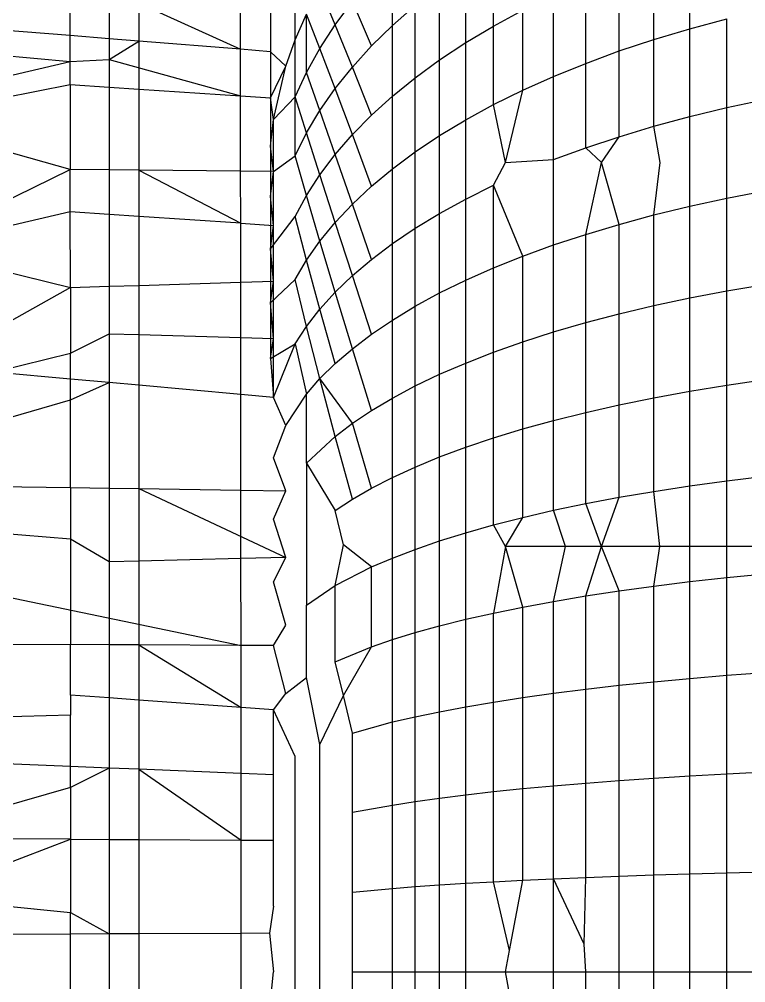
# Model space of a CAD drawing. Header units: inches. Extents: x 17 to 4615, y 5 to 3256.
# Drawn here: x 741.615 to 742.537, y 2417.339 to 2418.563 of the extents above; entities that cross this region are included whole.
import ezdxf

# ---------------------------------------------------------------- set-up
doc = ezdxf.new("R2010")
doc.units = ezdxf.units.IN
doc.header["$MEASUREMENT"] = 0

msp = doc.modelspace()

# ---------------------------------------------------------------- linework, layer by layer
for p, q in [((742.4664, 2418.5509), (742.4664, 2418.6595)), ((742.2171, 2418.5543), (742.2171, 2418.6513)), ((742.4209, 2418.5373), (742.4209, 2418.6447)), ((742.0888, 2418.5551), (742.0888, 2418.642)), ((742.1819, 2418.5333), (742.1819, 2418.6286)), ((742.3768, 2418.5227), (742.3768, 2418.6287)), ((741.9653, 2418.5368), (741.9653, 2418.6061)), ((742.3342, 2418.507), (742.3342, 2418.6117)), ((742.0161, 2418.556), (741.9967, 2418.6022)), ((742.1487, 2418.5115), (742.1487, 2418.605)), ((741.6794, 2418.5423), (741.6794, 2418.5865)), ((741.729, 2418.5848), (741.729, 2418.5383)), ((741.7667, 2418.5835), (741.8958, 2418.5249)), ((741.7667, 2418.5835), (741.7667, 2418.5353)), ((742.0161, 2418.556), (742.0379, 2418.5854)), ((742.0622, 2418.5291), (742.0379, 2418.5854)), ((742.2934, 2418.4904), (742.2934, 2418.5935)), ((741.8958, 2418.5249), (741.8958, 2418.5791)), ((741.9337, 2418.5778), (741.9337, 2418.5218)), ((741.9653, 2418.5368), (741.9797, 2418.5697)), ((741.9797, 2418.4955), (741.9797, 2418.5697)), ((741.9967, 2418.526), (741.9797, 2418.5697)), ((742.0888, 2418.5551), (742.1177, 2418.5805)), ((742.1177, 2418.4888), (742.1177, 2418.5805)), ((742.2171, 2418.5543), (742.2543, 2418.5744)), ((742.2543, 2418.4729), (742.2543, 2418.5744)), ((742.4664, 2418.5509), (742.5134, 2418.5635)), ((742.5134, 2418.4508), (742.5134, 2418.5635)), ((741.6794, 2418.5423), (741.5827, 2418.5501)), ((741.9967, 2418.526), (742.0161, 2418.556)), ((742.0379, 2418.5023), (742.0161, 2418.556)), ((742.0622, 2418.5291), (742.0888, 2418.5551)), ((742.0888, 2418.4654), (742.0888, 2418.5551)), ((742.1819, 2418.5333), (742.2171, 2418.5543)), ((742.2171, 2418.4545), (742.2171, 2418.5543)), ((742.4209, 2418.5373), (742.4664, 2418.5509)), ((742.4664, 2418.4395), (742.4664, 2418.5509)), ((741.729, 2418.5383), (741.6794, 2418.5423)), ((741.6795, 2418.5093), (741.6794, 2418.5423)), ((741.7667, 2418.5353), (741.729, 2418.5383)), ((741.729, 2418.5383), (741.729, 2418.5118)), ((741.729, 2418.5118), (741.7667, 2418.5353)), ((741.8958, 2418.5249), (741.7667, 2418.5353)), ((741.7667, 2418.5353), (741.7667, 2418.4743)), ((741.9535, 2418.5034), (741.9653, 2418.5368)), ((741.9653, 2418.4645), (741.9653, 2418.5368)), ((742.1487, 2418.5115), (742.1819, 2418.5333)), ((742.1819, 2418.4352), (742.1819, 2418.5333)), ((742.3768, 2418.5227), (742.4209, 2418.5373)), ((742.4209, 2418.4271), (742.4209, 2418.5373)), ((741.4482, 2418.5308), (741.6795, 2418.5093)), ((741.9337, 2418.5218), (741.8958, 2418.5249)), ((741.8958, 2418.4656), (741.8958, 2418.5249)), ((741.9337, 2418.5218), (741.9337, 2418.463)), ((741.9535, 2418.5034), (741.9337, 2418.5218)), ((741.9797, 2418.4955), (741.9967, 2418.526)), ((742.0161, 2418.4749), (741.9967, 2418.526)), ((742.0379, 2418.5023), (742.0622, 2418.5291)), ((742.3342, 2418.507), (742.3768, 2418.5227)), ((742.3768, 2418.4138), (742.3768, 2418.5227)), ((741.5827, 2418.4867), (741.6795, 2418.5093)), ((741.6795, 2418.5093), (741.729, 2418.5118)), ((741.6795, 2418.4802), (741.6795, 2418.5093)), ((741.729, 2418.5118), (741.8958, 2418.4656)), ((741.729, 2418.5118), (741.729, 2418.4768)), ((742.1177, 2418.4888), (742.1487, 2418.5115)), ((742.1487, 2418.4152), (742.1487, 2418.5115)), ((741.9337, 2418.463), (741.9535, 2418.5034)), ((741.9377, 2418.4357), (741.9535, 2418.5034)), ((742.0161, 2418.4749), (742.0379, 2418.5023)), ((742.0622, 2418.4412), (742.0379, 2418.5023)), ((742.2934, 2418.4904), (742.3342, 2418.507)), ((742.3342, 2418.3996), (742.3342, 2418.507)), ((741.9653, 2418.4645), (741.9797, 2418.4955)), ((741.9967, 2418.4469), (741.9797, 2418.4955)), ((742.0888, 2418.4654), (742.1177, 2418.4888)), ((742.1177, 2418.3944), (742.1177, 2418.4888)), ((742.2543, 2418.4729), (742.2934, 2418.4904)), ((742.2934, 2418.3846), (742.2934, 2418.4904)), ((741.5937, 2418.463), (741.6795, 2418.4802)), ((741.6795, 2418.4802), (741.729, 2418.4768)), ((741.6795, 2418.4802), (741.6795, 2418.372)), ((741.729, 2418.4768), (741.7667, 2418.4743)), ((741.729, 2418.4768), (741.729, 2418.3716)), ((741.7667, 2418.4743), (741.8958, 2418.4656)), ((741.7667, 2418.4743), (741.7667, 2418.3712)), ((741.9967, 2418.4469), (742.0161, 2418.4749)), ((742.0379, 2418.4165), (742.0161, 2418.4749)), ((742.2171, 2418.4545), (742.2543, 2418.4729)), ((742.2324, 2418.3809), (742.2543, 2418.4729)), ((741.8958, 2418.4656), (741.9337, 2418.463)), ((741.8959, 2418.37), (741.8958, 2418.4656)), ((741.9337, 2418.463), (741.9337, 2418.4016)), ((741.9377, 2418.4357), (741.9337, 2418.463)), ((741.9377, 2418.4357), (741.9653, 2418.4645)), ((741.9653, 2418.3896), (741.9653, 2418.4645)), ((741.9797, 2418.4185), (741.9653, 2418.4645)), ((742.0622, 2418.4412), (742.0888, 2418.4654)), ((742.0888, 2418.3729), (742.0888, 2418.4654)), ((742.5134, 2418.4508), (742.5616, 2418.4612)), ((741.9797, 2418.4185), (741.9967, 2418.4469)), ((742.0161, 2418.3911), (741.9967, 2418.4469)), ((742.1819, 2418.4352), (742.2171, 2418.4545)), ((742.2324, 2418.3809), (742.2171, 2418.4545)), ((742.4664, 2418.4395), (742.5134, 2418.4508)), ((742.5134, 2418.3355), (742.5134, 2418.4508)), ((741.9337, 2418.4016), (741.9377, 2418.4357)), ((741.9377, 2418.3696), (741.9377, 2418.4357)), ((742.0379, 2418.4165), (742.0622, 2418.4412)), ((742.1487, 2418.4152), (742.1819, 2418.4352)), ((742.1819, 2418.3345), (742.1819, 2418.4352)), ((742.4209, 2418.4271), (742.4664, 2418.4395)), ((742.4664, 2418.3254), (742.4664, 2418.4395)), ((742.3768, 2418.4138), (742.4209, 2418.4271)), ((742.4286, 2418.3809), (742.4209, 2418.4271)), ((741.9653, 2418.3896), (741.9797, 2418.4185)), ((741.9967, 2418.3652), (741.9797, 2418.4185)), ((742.0161, 2418.3911), (742.0379, 2418.4165)), ((742.0622, 2418.3508), (742.0379, 2418.4165)), ((742.1177, 2418.3944), (742.1487, 2418.4152)), ((742.1487, 2418.3163), (742.1487, 2418.4152)), ((742.3342, 2418.3996), (742.3768, 2418.4138)), ((742.3542, 2418.3809), (742.3768, 2418.4138)), ((741.9337, 2418.4016), (741.9337, 2418.3376)), ((741.9377, 2418.3696), (741.9337, 2418.4016)), ((742.2934, 2418.3846), (742.3342, 2418.3996)), ((742.3542, 2418.3809), (742.3342, 2418.3996)), ((741.6795, 2418.372), (741.5937, 2418.3962)), ((741.9377, 2418.3696), (741.9653, 2418.3896)), ((741.9797, 2418.3389), (741.9653, 2418.3896)), ((741.9967, 2418.3652), (742.0161, 2418.3911)), ((742.0379, 2418.3281), (742.0161, 2418.3911)), ((742.0888, 2418.3729), (742.1177, 2418.3944)), ((742.1177, 2418.2975), (742.1177, 2418.3944)), ((742.2171, 2418.352), (742.2324, 2418.3809)), ((742.2324, 2418.3809), (742.2934, 2418.3846)), ((742.2934, 2418.2762), (742.2934, 2418.3846)), ((742.3342, 2418.2897), (742.3542, 2418.3809)), ((742.3768, 2418.3024), (742.3542, 2418.3809)), ((742.4209, 2418.3143), (742.4286, 2418.3809)), ((741.5826, 2418.3246), (741.6795, 2418.372)), ((741.729, 2418.3716), (741.6795, 2418.372)), ((741.6795, 2418.3182), (741.6795, 2418.372)), ((741.7667, 2418.3712), (741.729, 2418.3716)), ((741.729, 2418.3716), (741.729, 2418.3149)), ((741.8959, 2418.37), (741.7667, 2418.3712)), ((741.7667, 2418.3712), (741.896, 2418.3038)), ((741.7667, 2418.3712), (741.7667, 2418.3124)), ((741.9377, 2418.3696), (741.8959, 2418.37)), ((741.896, 2418.3038), (741.8959, 2418.37)), ((741.9337, 2418.3376), (741.9377, 2418.3696)), ((741.9377, 2418.3011), (741.9377, 2418.3696)), ((741.9797, 2418.3389), (741.9967, 2418.3652)), ((742.0161, 2418.3048), (741.9967, 2418.3652)), ((742.0622, 2418.3508), (742.0888, 2418.3729)), ((742.0888, 2418.278), (742.0888, 2418.3729)), ((742.0379, 2418.3281), (742.0622, 2418.3508)), ((742.1819, 2418.3345), (742.2171, 2418.352)), ((742.2171, 2418.2471), (742.2171, 2418.352)), ((742.2543, 2418.262), (742.2171, 2418.352)), ((741.9337, 2418.3376), (741.9337, 2418.2712)), ((741.9377, 2418.3011), (741.9337, 2418.3376)), ((741.9653, 2418.3122), (741.9797, 2418.3389)), ((741.9967, 2418.2811), (741.9797, 2418.3389)), ((742.5134, 2418.3355), (742.5616, 2418.3448)), ((742.0161, 2418.3048), (742.0379, 2418.3281)), ((742.0622, 2418.2579), (742.0379, 2418.3281)), ((742.1487, 2418.3163), (742.1819, 2418.3345)), ((742.1819, 2418.2314), (742.1819, 2418.3345)), ((742.4209, 2418.3143), (742.4664, 2418.3254)), ((742.4664, 2418.3254), (742.5134, 2418.3355)), ((742.4664, 2418.2089), (742.4664, 2418.3254)), ((742.5134, 2418.2179), (742.5134, 2418.3355)), ((741.6795, 2418.3182), (741.5825, 2418.2958)), ((741.729, 2418.3149), (741.6795, 2418.3182)), ((741.6796, 2418.2222), (741.6795, 2418.3182)), ((741.7667, 2418.3124), (741.729, 2418.3149)), ((741.729, 2418.3149), (741.729, 2418.2238)), ((741.896, 2418.3038), (741.7667, 2418.3124)), ((741.7667, 2418.3124), (741.7667, 2418.2249)), ((741.9337, 2418.2712), (741.9653, 2418.3122)), ((741.9797, 2418.2569), (741.9653, 2418.3122)), ((742.1177, 2418.2975), (742.1487, 2418.3163)), ((742.1487, 2418.2152), (742.1487, 2418.3163)), ((742.3768, 2418.3024), (742.4209, 2418.3143)), ((742.4209, 2418.1992), (742.4209, 2418.3143)), ((741.896, 2418.3038), (741.9377, 2418.3011)), ((741.896, 2418.229), (741.896, 2418.3038)), ((741.9337, 2418.2712), (741.9377, 2418.3011)), ((741.9377, 2418.2303), (741.9377, 2418.3011)), ((741.9967, 2418.2811), (742.0161, 2418.3048)), ((742.0379, 2418.2373), (742.0161, 2418.3048)), ((742.3342, 2418.2897), (742.3768, 2418.3024)), ((742.3768, 2418.1887), (742.3768, 2418.3024)), ((742.0888, 2418.278), (742.1177, 2418.2975)), ((742.1177, 2418.1983), (742.1177, 2418.2975)), ((742.2934, 2418.2762), (742.3342, 2418.2897)), ((742.3342, 2418.1775), (742.3342, 2418.2897)), ((741.9797, 2418.2569), (741.9967, 2418.2811)), ((742.0161, 2418.2162), (741.9967, 2418.2811)), ((742.0622, 2418.2579), (742.0888, 2418.278)), ((742.0888, 2418.1808), (742.0888, 2418.278)), ((742.2543, 2418.262), (742.2934, 2418.2762)), ((742.2934, 2418.1657), (742.2934, 2418.2762)), ((741.9337, 2418.2712), (741.9337, 2418.2026)), ((741.9377, 2418.2303), (741.9337, 2418.2712)), ((741.9653, 2418.2324), (741.9797, 2418.2569)), ((741.9967, 2418.1947), (741.9797, 2418.2569)), ((742.0379, 2418.2373), (742.0622, 2418.2579)), ((742.2171, 2418.2471), (742.2543, 2418.262)), ((742.2543, 2418.1532), (742.2543, 2418.262)), ((741.5825, 2418.2459), (741.6796, 2418.2222)), ((742.1819, 2418.2314), (742.2171, 2418.2471)), ((742.2171, 2418.14), (742.2171, 2418.2471)), ((741.7667, 2418.2249), (741.896, 2418.229)), ((741.896, 2418.229), (741.9377, 2418.2303)), ((741.8961, 2418.1585), (741.896, 2418.229)), ((741.9337, 2418.2026), (741.9653, 2418.2324)), ((741.9337, 2418.2026), (741.9377, 2418.2303)), ((741.9377, 2418.1573), (741.9377, 2418.2303)), ((741.9797, 2418.1728), (741.9653, 2418.2324)), ((742.0161, 2418.2162), (742.0379, 2418.2373)), ((742.0622, 2418.1629), (742.0379, 2418.2373)), ((742.1487, 2418.2152), (742.1819, 2418.2314)), ((742.1819, 2418.1262), (742.1819, 2418.2314)), ((741.6796, 2418.2222), (741.5824, 2418.1676)), ((741.6796, 2418.2222), (741.729, 2418.2238)), ((741.6796, 2418.2222), (741.6796, 2418.1385)), ((741.729, 2418.2238), (741.7667, 2418.2249)), ((741.729, 2418.2238), (741.729, 2418.1634)), ((741.7667, 2418.2249), (741.7667, 2418.1623)), ((741.9967, 2418.1947), (742.0161, 2418.2162)), ((742.0379, 2418.1444), (742.0161, 2418.2162)), ((742.1177, 2418.1983), (742.1487, 2418.2152)), ((742.1487, 2418.1119), (742.1487, 2418.2152)), ((742.4664, 2418.2089), (742.5134, 2418.2179)), ((742.5134, 2418.2179), (742.5616, 2418.226)), ((742.5134, 2418.0981), (742.5134, 2418.2179)), ((741.9337, 2418.2026), (741.9337, 2418.132)), ((741.9377, 2418.1573), (741.9337, 2418.2026)), ((742.4209, 2418.1992), (742.4664, 2418.2089)), ((742.4664, 2418.0904), (742.4664, 2418.2089)), ((741.9797, 2418.1728), (741.9967, 2418.1947)), ((742.0161, 2418.1256), (741.9967, 2418.1947)), ((742.0888, 2418.1808), (742.1177, 2418.1983)), ((742.1177, 2418.097), (742.1177, 2418.1983)), ((742.3768, 2418.1887), (742.4209, 2418.1992)), ((742.4209, 2418.082), (742.4209, 2418.1992)), ((742.0622, 2418.1629), (742.0888, 2418.1808)), ((742.0888, 2418.0817), (742.0888, 2418.1808)), ((742.2934, 2418.1657), (742.3342, 2418.1775)), ((742.3342, 2418.1775), (742.3768, 2418.1887)), ((742.3342, 2418.0634), (742.3342, 2418.1775)), ((742.3768, 2418.073), (742.3768, 2418.1887)), ((741.9653, 2418.1506), (741.9797, 2418.1728)), ((741.9967, 2418.1063), (741.9797, 2418.1728)), ((742.2543, 2418.1532), (742.2934, 2418.1657)), ((742.2934, 2418.0532), (742.2934, 2418.1657)), ((741.6796, 2418.1385), (741.729, 2418.1634)), ((741.729, 2418.1634), (741.7667, 2418.1623)), ((741.729, 2418.1634), (741.729, 2418.1014)), ((741.7667, 2418.1623), (741.8961, 2418.1585)), ((741.7667, 2418.1623), (741.7667, 2418.098)), ((741.8961, 2418.1585), (741.9377, 2418.1573)), ((741.8961, 2418.0862), (741.8961, 2418.1585)), ((741.9337, 2418.132), (741.9377, 2418.1573)), ((741.9377, 2418.0825), (741.9377, 2418.1573)), ((742.0379, 2418.1444), (742.0622, 2418.1629)), ((742.2171, 2418.14), (742.2543, 2418.1532)), ((742.2543, 2418.0424), (742.2543, 2418.1532)), ((741.9337, 2418.132), (741.9653, 2418.1506)), ((741.9377, 2418.0825), (741.9653, 2418.1506)), ((741.9653, 2418.1506), (741.9797, 2418.0867)), ((742.0161, 2418.1256), (742.0379, 2418.1444)), ((742.0622, 2418.0659), (742.0379, 2418.1444)), ((741.5824, 2418.1147), (741.6796, 2418.1385)), ((741.6796, 2418.1058), (741.6796, 2418.1385)), ((741.9337, 2418.132), (741.9377, 2418.0825)), ((742.1819, 2418.1262), (742.2171, 2418.14)), ((742.2171, 2418.031), (742.2171, 2418.14)), ((741.9967, 2418.1063), (742.0161, 2418.1256)), ((742.1487, 2418.1119), (742.1819, 2418.1262)), ((742.1819, 2418.0192), (742.1819, 2418.1262)), ((741.6796, 2418.1058), (741.5824, 2418.1147)), ((741.729, 2418.1014), (741.6796, 2418.1058)), ((741.6797, 2418.0796), (741.6796, 2418.1058)), ((741.9797, 2418.0867), (741.9967, 2418.1063)), ((742.0161, 2418.033), (741.9967, 2418.1063)), ((742.0379, 2418.0496), (741.9967, 2418.1063)), ((742.1177, 2418.097), (742.1487, 2418.1119)), ((742.1487, 2418.0068), (742.1487, 2418.1119)), ((742.5134, 2418.0981), (742.5616, 2418.1052)), ((741.6797, 2418.0796), (741.729, 2418.1014)), ((741.7667, 2418.098), (741.729, 2418.1014)), ((741.729, 2418.1014), (741.729, 2417.9672)), ((741.8961, 2418.0862), (741.7667, 2418.098)), ((741.7667, 2418.098), (741.7667, 2417.9666)), ((742.0888, 2418.0817), (742.1177, 2418.097)), ((742.1177, 2417.994), (742.1177, 2418.097)), ((742.4664, 2418.0904), (742.5134, 2418.0981)), ((742.5134, 2417.9766), (742.5134, 2418.0981)), ((741.5937, 2418.0543), (741.6797, 2418.0796)), ((741.6797, 2417.968), (741.6797, 2418.0796)), ((741.9377, 2418.0825), (741.8961, 2418.0862)), ((741.8962, 2417.9645), (741.8961, 2418.0862)), ((741.9535, 2418.0467), (741.9377, 2418.0825)), ((741.9535, 2418.0467), (741.9797, 2418.0867)), ((741.9797, 2417.9988), (741.9797, 2418.0867)), ((742.0622, 2418.0659), (742.0888, 2418.0817)), ((742.0888, 2417.9808), (742.0888, 2418.0817)), ((742.3768, 2418.073), (742.4209, 2418.082)), ((742.4209, 2418.082), (742.4664, 2418.0904)), ((742.4209, 2417.9631), (742.4209, 2418.082)), ((742.4664, 2417.9701), (742.4664, 2418.0904)), ((742.3342, 2418.0634), (742.3768, 2418.073)), ((742.3768, 2417.9556), (742.3768, 2418.073)), ((742.0379, 2418.0496), (742.0622, 2418.0659)), ((742.2934, 2418.0532), (742.3342, 2418.0634)), ((742.3342, 2417.9475), (742.3342, 2418.0634)), ((741.9377, 2418.0058), (741.9535, 2418.0467)), ((742.0161, 2418.033), (742.0379, 2418.0496)), ((742.0622, 2417.9672), (742.0379, 2418.0496)), ((742.2543, 2418.0424), (742.2934, 2418.0532)), ((742.2934, 2417.939), (742.2934, 2418.0532)), ((741.9797, 2417.9988), (742.0161, 2418.033)), ((742.0379, 2417.9532), (742.0161, 2418.033)), ((742.1819, 2418.0192), (742.2171, 2418.031)), ((742.2171, 2418.031), (742.2543, 2418.0424)), ((742.2171, 2417.9204), (742.2171, 2418.031)), ((742.2543, 2417.9299), (742.2543, 2418.0424)), ((742.1487, 2418.0068), (742.1819, 2418.0192)), ((742.1819, 2417.9105), (742.1819, 2418.0192)), ((742.1177, 2417.994), (742.1487, 2418.0068)), ((742.1487, 2417.9002), (742.1487, 2418.0068)), ((741.9535, 2417.9636), (741.9377, 2418.0058)), ((741.9797, 2417.9988), (742.0161, 2417.9389)), ((741.9797, 2417.9988), (741.9797, 2417.8186)), ((742.0888, 2417.9808), (742.1177, 2417.994)), ((742.1177, 2417.8894), (742.1177, 2417.994)), ((742.5134, 2417.9766), (742.5616, 2417.9825)), ((741.5823, 2417.9695), (741.6797, 2417.968)), ((742.0622, 2417.9672), (742.0888, 2417.9808)), ((742.0888, 2417.8784), (742.0888, 2417.9808)), ((742.4209, 2417.9631), (742.4664, 2417.9701)), ((742.4664, 2417.9701), (742.5134, 2417.9766)), ((742.4664, 2417.8931), (742.4664, 2417.9701)), ((742.5134, 2417.8931), (742.5134, 2417.9766)), ((741.6797, 2417.968), (741.729, 2417.9672)), ((741.6797, 2417.968), (741.6797, 2417.9022)), ((741.729, 2417.9672), (741.7667, 2417.9666)), ((741.729, 2417.9672), (741.729, 2417.8734)), ((741.7667, 2417.9666), (741.8962, 2417.9645)), ((741.7667, 2417.9666), (741.9535, 2417.879)), ((741.7667, 2417.9666), (741.7667, 2417.8743)), ((741.8962, 2417.9645), (741.9535, 2417.9636)), ((741.8963, 2417.8776), (741.8962, 2417.9645)), ((741.9377, 2417.9276), (741.9535, 2417.9636)), ((742.0379, 2417.9532), (742.0622, 2417.9672)), ((742.3768, 2417.9556), (742.4209, 2417.9631)), ((742.4284, 2417.8931), (742.4209, 2417.9631)), ((742.0161, 2417.9389), (742.0379, 2417.9532)), ((742.2934, 2417.939), (742.3342, 2417.9475)), ((742.3342, 2417.9475), (742.3768, 2417.9556)), ((742.3542, 2417.8931), (742.3342, 2417.9475)), ((742.3542, 2417.8931), (742.3768, 2417.9556)), ((742.0264, 2417.8952), (742.0161, 2417.9389)), ((742.2543, 2417.9299), (742.2934, 2417.939)), ((742.3085, 2417.8931), (742.2934, 2417.939)), ((741.9535, 2417.879), (741.9377, 2417.9276)), ((742.1819, 2417.9105), (742.2171, 2417.9204)), ((742.2171, 2417.9204), (742.2543, 2417.9299)), ((742.2324, 2417.8931), (742.2171, 2417.9204)), ((742.2324, 2417.8931), (742.2543, 2417.9299)), ((741.6797, 2417.9022), (741.5822, 2417.9105)), ((742.1487, 2417.9002), (742.1819, 2417.9105)), ((742.1819, 2417.8005), (742.1819, 2417.9105)), ((741.729, 2417.8734), (741.6797, 2417.9022)), ((741.6797, 2417.9022), (741.6798, 2417.7685)), ((742.1177, 2417.8894), (742.1487, 2417.9002)), ((742.1487, 2417.7922), (742.1487, 2417.9002)), ((742.0161, 2417.8433), (742.0264, 2417.8952)), ((742.0622, 2417.867), (742.0264, 2417.8952)), ((742.0888, 2417.8784), (742.1177, 2417.8894)), ((742.1177, 2417.7836), (742.1177, 2417.8894)), ((742.2324, 2417.8931), (742.2171, 2417.8084)), ((742.2543, 2417.8161), (742.2324, 2417.8931)), ((742.3085, 2417.8931), (742.2324, 2417.8931)), ((742.2934, 2417.8233), (742.3085, 2417.8931)), ((742.3542, 2417.8931), (742.3085, 2417.8931)), ((742.3342, 2417.8302), (742.3542, 2417.8931)), ((742.3768, 2417.8367), (742.3542, 2417.8931)), ((742.4284, 2417.8931), (742.3542, 2417.8931)), ((742.4209, 2417.8427), (742.4284, 2417.8931)), ((742.4664, 2417.8931), (742.4284, 2417.8931)), ((742.4664, 2417.8484), (742.4664, 2417.8931)), ((742.5134, 2417.8931), (742.4664, 2417.8931)), ((742.5134, 2417.8536), (742.5134, 2417.8931)), ((742.5616, 2417.8931), (742.5134, 2417.8931)), ((741.7667, 2417.8743), (741.729, 2417.8734)), ((741.729, 2417.8734), (741.729, 2417.7682)), ((741.8963, 2417.8776), (741.7667, 2417.8743)), ((741.7667, 2417.8743), (741.7667, 2417.7681)), ((741.9535, 2417.879), (741.8963, 2417.8776)), ((741.8964, 2417.7674), (741.8963, 2417.8776)), ((741.9377, 2417.848), (741.9535, 2417.879)), ((742.0622, 2417.867), (742.0888, 2417.8784)), ((742.0888, 2417.7747), (742.0888, 2417.8784)), ((742.0161, 2417.8433), (742.0622, 2417.867)), ((742.0622, 2417.7655), (742.0622, 2417.867)), ((741.9535, 2417.7932), (741.9377, 2417.848)), ((742.4209, 2417.8427), (742.4664, 2417.8484)), ((742.4664, 2417.8484), (742.5134, 2417.8536)), ((742.4664, 2417.7254), (742.4664, 2417.8484)), ((742.5134, 2417.8536), (742.5616, 2417.8583)), ((742.5134, 2417.7293), (742.5134, 2417.8536)), ((741.5324, 2417.8427), (741.8964, 2417.7674)), ((741.9797, 2417.8186), (742.0161, 2417.8433)), ((742.0161, 2417.7465), (742.0161, 2417.8433)), ((742.3342, 2417.8302), (742.3768, 2417.8367)), ((742.3768, 2417.8367), (742.4209, 2417.8427)), ((742.3768, 2417.7166), (742.3768, 2417.8367)), ((742.4209, 2417.7212), (742.4209, 2417.8427)), ((742.2543, 2417.8161), (742.2934, 2417.8233)), ((742.2934, 2417.8233), (742.3342, 2417.8302)), ((742.2934, 2417.7066), (742.2934, 2417.8233)), ((742.3342, 2417.7117), (742.3342, 2417.8302)), ((741.9797, 2417.7267), (741.9797, 2417.8186)), ((742.2171, 2417.8084), (742.2543, 2417.8161)), ((742.2543, 2417.7011), (742.2543, 2417.8161)), ((742.1487, 2417.7922), (742.1819, 2417.8005)), ((742.1819, 2417.8005), (742.2171, 2417.8084)), ((742.1819, 2417.6894), (742.1819, 2417.8005)), ((742.2171, 2417.6954), (742.2171, 2417.8084)), ((741.9377, 2417.7673), (741.9535, 2417.7932)), ((742.1177, 2417.7836), (742.1487, 2417.7922)), ((742.1487, 2417.6831), (742.1487, 2417.7922)), ((742.0622, 2417.7655), (742.0888, 2417.7747)), ((742.0888, 2417.7747), (742.1177, 2417.7836)), ((742.0888, 2417.67), (742.0888, 2417.7747)), ((742.1177, 2417.6767), (742.1177, 2417.7836)), ((741.5821, 2417.7689), (741.6798, 2417.7685)), ((741.729, 2417.7682), (741.6798, 2417.7685)), ((741.6798, 2417.7041), (741.6798, 2417.7685)), ((741.7667, 2417.7681), (741.729, 2417.7682)), ((741.729, 2417.7682), (741.729, 2417.7005)), ((741.8964, 2417.7674), (741.7667, 2417.7681)), ((741.7667, 2417.7681), (741.8964, 2417.6885)), ((741.7667, 2417.7681), (741.7667, 2417.6978)), ((741.9377, 2417.7673), (741.8964, 2417.7674)), ((741.8964, 2417.6885), (741.8964, 2417.7674)), ((741.9535, 2417.7063), (741.9377, 2417.7673)), ((742.0161, 2417.7465), (742.0622, 2417.7655)), ((742.0264, 2417.7037), (742.0622, 2417.7655)), ((742.0264, 2417.7037), (742.0161, 2417.7465)), ((741.9535, 2417.7063), (741.9797, 2417.7267)), ((741.9967, 2417.6414), (741.9797, 2417.7267)), ((742.4209, 2417.7212), (742.4664, 2417.7254)), ((742.4664, 2417.7254), (742.5134, 2417.7293)), ((742.4664, 2417.6015), (742.4664, 2417.7254)), ((742.5134, 2417.7293), (742.5616, 2417.7329)), ((742.5134, 2417.6041), (742.5134, 2417.7293)), ((742.3342, 2417.7117), (742.3768, 2417.7166)), ((742.3768, 2417.7166), (742.4209, 2417.7212)), ((742.3768, 2417.5957), (742.3768, 2417.7166)), ((742.4209, 2417.5987), (742.4209, 2417.7212)), ((741.729, 2417.7005), (741.6798, 2417.7041)), ((741.6798, 2417.7041), (741.6799, 2417.6786)), ((741.7667, 2417.6978), (741.729, 2417.7005)), ((741.729, 2417.7005), (741.729, 2417.6115)), ((741.9377, 2417.6855), (741.9535, 2417.7063)), ((741.9967, 2417.6414), (742.0264, 2417.7037)), ((742.0379, 2417.656), (742.0264, 2417.7037)), ((742.2171, 2417.6954), (742.2543, 2417.7011)), ((742.2543, 2417.7011), (742.2934, 2417.7066)), ((742.2543, 2417.5853), (742.2543, 2417.7011)), ((742.2934, 2417.7066), (742.3342, 2417.7117)), ((742.2934, 2417.589), (742.2934, 2417.7066)), ((742.3342, 2417.5924), (742.3342, 2417.7117)), ((741.8964, 2417.6885), (741.7667, 2417.6978)), ((741.7667, 2417.6978), (741.7667, 2417.6099)), ((741.9377, 2417.6855), (741.8964, 2417.6885)), ((741.8965, 2417.6046), (741.8964, 2417.6885)), ((742.1487, 2417.6831), (742.1819, 2417.6894)), ((742.1819, 2417.6894), (742.2171, 2417.6954)), ((742.1819, 2417.5775), (742.1819, 2417.6894)), ((742.2171, 2417.5815), (742.2171, 2417.6954)), ((741.6799, 2417.6786), (741.5821, 2417.6759)), ((741.6799, 2417.6135), (741.6799, 2417.6786)), ((741.9377, 2417.6029), (741.9377, 2417.6855)), ((741.9653, 2417.6263), (741.9377, 2417.6855)), ((742.0888, 2417.67), (742.1177, 2417.6767)), ((742.1177, 2417.6767), (742.1487, 2417.6831)), ((742.1177, 2417.569), (742.1177, 2417.6767)), ((742.1487, 2417.5733), (742.1487, 2417.6831)), ((742.0379, 2417.656), (742.0888, 2417.67)), ((742.0888, 2417.5645), (742.0888, 2417.67)), ((742.0379, 2417.5552), (742.0379, 2417.656)), ((741.9967, 2417.2556), (741.9967, 2417.6414)), ((741.6799, 2417.6135), (741.582, 2417.6175)), ((741.9653, 2417.2607), (741.9653, 2417.6263)), ((741.729, 2417.6115), (741.6799, 2417.6135)), ((741.6799, 2417.5866), (741.6799, 2417.6135)), ((741.729, 2417.6115), (741.6799, 2417.5866)), ((741.7667, 2417.6099), (741.729, 2417.6115)), ((741.729, 2417.6115), (741.729, 2417.5208)), ((741.8965, 2417.6046), (741.7667, 2417.6099)), ((741.7667, 2417.6099), (741.8965, 2417.5199)), ((741.7667, 2417.6099), (741.7667, 2417.5206)), ((741.9377, 2417.6029), (741.8965, 2417.6046)), ((741.8965, 2417.5199), (741.8965, 2417.6046)), ((741.9377, 2417.5197), (741.9377, 2417.6029)), ((742.4664, 2417.6015), (742.5134, 2417.6041)), ((742.5134, 2417.6041), (742.5616, 2417.6065)), ((742.5134, 2417.4784), (742.5134, 2417.6041)), ((742.2934, 2417.589), (742.3342, 2417.5924)), ((742.3342, 2417.5924), (742.3768, 2417.5957)), ((742.3342, 2417.4725), (742.3342, 2417.5924)), ((742.3768, 2417.5957), (742.4209, 2417.5987)), ((742.3768, 2417.4741), (742.3768, 2417.5957)), ((742.4209, 2417.5987), (742.4664, 2417.6015)), ((742.4209, 2417.4757), (742.4209, 2417.5987)), ((742.4664, 2417.4771), (742.4664, 2417.6015)), ((741.6799, 2417.5866), (741.582, 2417.5587)), ((741.6799, 2417.5866), (741.6799, 2417.5211)), ((742.1487, 2417.5733), (742.1819, 2417.5775)), ((742.1819, 2417.5775), (742.2171, 2417.5815)), ((742.1819, 2417.465), (742.1819, 2417.5775)), ((742.2171, 2417.5815), (742.2543, 2417.5853)), ((742.2171, 2417.467), (742.2171, 2417.5815)), ((742.2543, 2417.5853), (742.2934, 2417.589)), ((742.2543, 2417.469), (742.2543, 2417.5853)), ((742.2934, 2417.4708), (742.2934, 2417.589)), ((742.0888, 2417.5645), (742.1177, 2417.569)), ((742.1177, 2417.569), (742.1487, 2417.5733)), ((742.1177, 2417.4608), (742.1177, 2417.569)), ((742.1487, 2417.463), (742.1487, 2417.5733)), ((742.0379, 2417.5552), (742.0888, 2417.5645)), ((742.0379, 2417.4539), (742.0379, 2417.5552)), ((742.0888, 2417.4585), (742.0888, 2417.5645)), ((741.6799, 2417.5211), (741.5819, 2417.5217)), ((741.5819, 2417.4835), (741.6799, 2417.5211)), ((741.6799, 2417.5211), (741.729, 2417.5208)), ((741.6799, 2417.5211), (741.68, 2417.4277)), ((741.729, 2417.5208), (741.7289, 2417.4007)), ((741.729, 2417.5208), (741.7667, 2417.5206)), ((741.7667, 2417.5206), (741.8965, 2417.5199)), ((741.7667, 2417.5206), (741.7667, 2417.4008)), ((741.8965, 2417.5199), (741.9377, 2417.5197)), ((741.8966, 2417.4014), (741.8965, 2417.5199)), ((741.9377, 2417.4361), (741.9377, 2417.5197)), ((742.5134, 2417.4784), (742.5616, 2417.4796)), ((742.2171, 2417.467), (742.2543, 2417.469)), ((742.2375, 2417.3797), (742.2543, 2417.469)), ((742.2543, 2417.469), (742.2934, 2417.4708)), ((742.2934, 2417.4708), (742.3342, 2417.4725)), ((742.2934, 2417.3523), (742.2934, 2417.4708)), ((742.3324, 2417.3877), (742.2934, 2417.4708)), ((742.3324, 2417.3877), (742.3342, 2417.4725)), ((742.3342, 2417.4725), (742.3768, 2417.4741)), ((742.3768, 2417.4741), (742.4209, 2417.4757)), ((742.3768, 2417.3523), (742.3768, 2417.4741)), ((742.4209, 2417.4757), (742.4664, 2417.4771)), ((742.4209, 2417.3523), (742.4209, 2417.4757)), ((742.4664, 2417.4771), (742.5134, 2417.4784)), ((742.4664, 2417.3523), (742.4664, 2417.4771)), ((742.5134, 2417.3523), (742.5134, 2417.4784)), ((742.0379, 2417.4539), (742.0888, 2417.4585)), ((742.0888, 2417.4585), (742.1177, 2417.4608)), ((742.0888, 2417.3523), (742.0888, 2417.4585)), ((742.1177, 2417.4608), (742.1487, 2417.463)), ((742.1177, 2417.3523), (742.1177, 2417.4608)), ((742.1487, 2417.463), (742.1819, 2417.465)), ((742.1487, 2417.3523), (742.1487, 2417.463)), ((742.1819, 2417.465), (742.2171, 2417.467)), ((742.1819, 2417.3523), (742.1819, 2417.465)), ((742.2375, 2417.3797), (742.2171, 2417.467)), ((742.0379, 2417.3523), (742.0379, 2417.4539)), ((741.5819, 2417.4378), (741.68, 2417.4277)), ((741.9377, 2417.4361), (741.9324, 2417.4016)), ((741.68, 2417.4277), (741.7289, 2417.4007)), ((741.68, 2417.4004), (741.68, 2417.4277)), ((741.68, 2417.4004), (741.5818, 2417.4)), ((741.7289, 2417.4007), (741.68, 2417.4004)), ((741.68, 2417.3042), (741.68, 2417.4004)), ((741.7667, 2417.4008), (741.7289, 2417.4007)), ((741.7289, 2417.4007), (741.7289, 2417.304)), ((741.8966, 2417.4014), (741.7667, 2417.4008)), ((741.7667, 2417.4008), (741.7667, 2417.3038)), ((741.9324, 2417.4016), (741.8966, 2417.4014)), ((741.8967, 2417.3032), (741.8966, 2417.4014)), ((741.9324, 2417.4016), (741.9377, 2417.3523)), ((742.3342, 2417.3523), (742.3324, 2417.3877)), ((742.2324, 2417.3523), (742.2375, 2417.3797)), ((741.9324, 2417.303), (741.9377, 2417.3523)), ((742.0379, 2417.3523), (742.0888, 2417.3523)), ((742.0379, 2417.2507), (742.0379, 2417.3523)), ((742.0888, 2417.3523), (742.1177, 2417.3523)), ((742.0888, 2417.2461), (742.0888, 2417.3523)), ((742.1177, 2417.3523), (742.1487, 2417.3523)), ((742.1177, 2417.2438), (742.1177, 2417.3523)), ((742.1487, 2417.3523), (742.1819, 2417.3523)), ((742.1487, 2417.2417), (742.1487, 2417.3523)), ((742.1819, 2417.3523), (742.2324, 2417.3523)), ((742.1819, 2417.2396), (742.1819, 2417.3523)), ((742.2324, 2417.3523), (742.2934, 2417.3523)), ((742.2375, 2417.325), (742.2324, 2417.3523)), ((742.2934, 2417.3523), (742.3342, 2417.3523)), ((742.2934, 2417.2338), (742.2934, 2417.3523)), ((742.3342, 2417.3523), (742.3768, 2417.3523)), ((742.3342, 2417.2321), (742.3342, 2417.3523)), ((742.3768, 2417.3523), (742.4209, 2417.3523)), ((742.3768, 2417.2305), (742.3768, 2417.3523)), ((742.4209, 2417.3523), (742.4664, 2417.3523)), ((742.4209, 2417.229), (742.4209, 2417.3523)), ((742.4664, 2417.3523), (742.5134, 2417.3523)), ((742.4664, 2417.2276), (742.4664, 2417.3523)), ((742.5134, 2417.3523), (742.5616, 2417.3523)), ((742.5134, 2417.2262), (742.5134, 2417.3523))]:
    msp.add_line(p, q)

doc.saveas('drawing.dxf')
